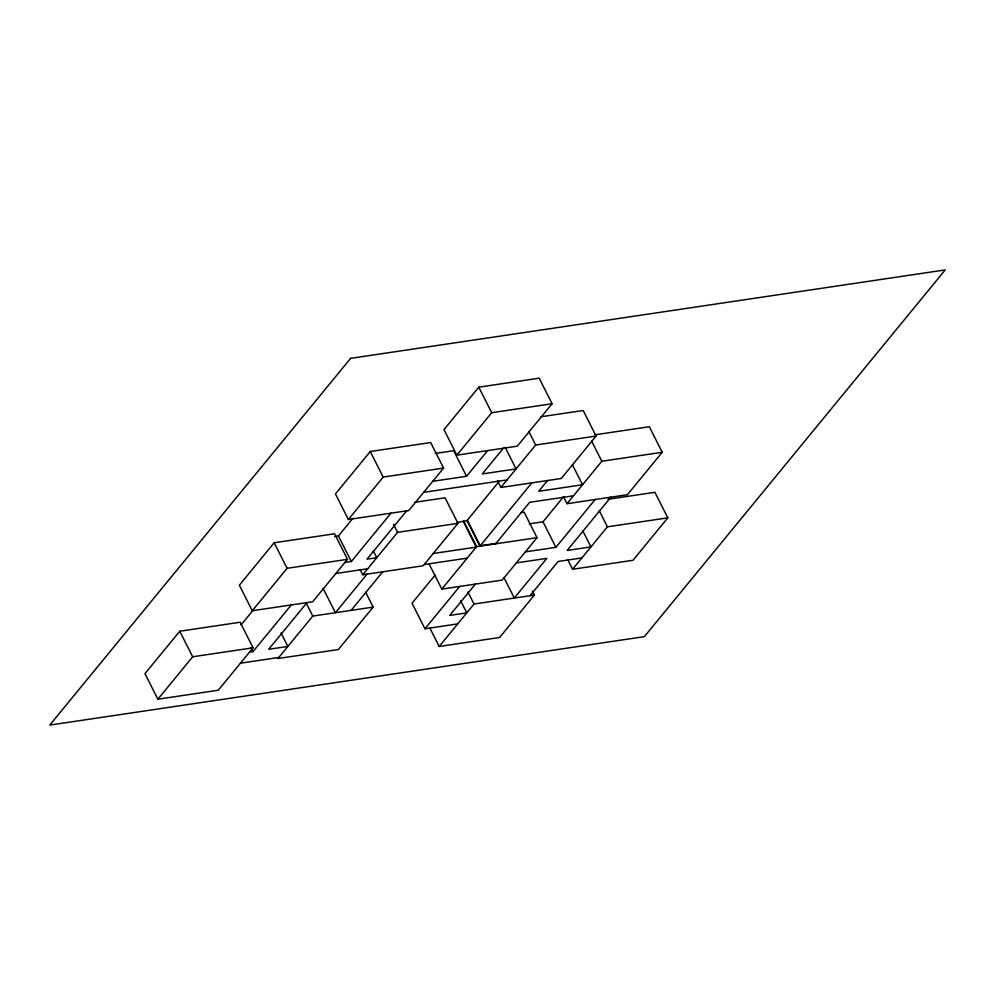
<?xml version="1.0" encoding="UTF-8"?>
<svg xmlns="http://www.w3.org/2000/svg" width="995" height="995" viewBox="0 0 995 995"><rect width="100%" height="100%" fill="white"/><g stroke="black" fill="none" stroke-linecap="round" stroke-linejoin="round"><path stroke-width="1.49" d="M179.772 631.228L144.959 673.665L157.869 699.211L218.266 690.231L253.078 647.795L240.181 622.248L179.772 631.228L192.682 656.775L157.869 699.211M274.172 542.76L239.36 585.197L252.27 610.743L312.666 601.764L347.479 559.327L334.569 533.78L274.172 542.76L287.082 568.307L252.27 610.743M370.277 451.519L335.464 493.955L348.362 519.502L408.771 510.522L443.583 468.085L430.673 442.539L370.277 451.519L383.187 477.065L348.362 519.502M241.064 624.885L252.854 610.52M334.569 536.529L338.412 535.957L352.914 518.271M249.509 652.148L252.991 651.625L291.299 604.935M478.794 387.167L443.981 429.604L456.879 455.15L517.288 446.17L552.101 403.734L539.19 378.187L478.794 387.167L491.704 412.714L456.879 455.15M307.007 602.597L268.7 649.287L287.853 646.439L281.063 632.994M344.904 562.449L351.322 561.503L390.973 513.171M373.162 607.099L312.766 616.079L277.953 658.516L338.35 649.536L373.162 607.099L365.687 592.311M406.669 510.833L367.018 559.165L376.744 557.722L373.349 550.994M360.041 569.389L362.765 574.774L397.577 532.337L457.974 523.345L445.063 497.798L414.865 502.288M367.055 574.127L335.402 612.721L323.176 588.518M351.098 610.383L382.764 571.789M432.738 481.306L466.568 476.269L487.649 450.573M503.358 448.235L482.264 473.943L516.082 468.906L505.211 447.389M457.974 523.345L423.161 565.782L362.765 574.774M457.19 522.487L467.016 520.609L499.353 481.194M497.463 480.734L500.858 487.463L535.671 445.026L596.08 436.046L583.169 410.5L540.894 416.781M435.201 574.998L412.042 603.231L424.952 628.778L457.712 623.902M428.895 563.543L441.792 589.09L476.617 546.653L537.014 537.673L524.104 512.126L521.044 512.574M531.865 482.849L479.926 546.155L467.016 520.609M424.952 628.778L459.69 586.428M495.622 543.83L529.676 502.313L573.493 495.796M547.561 480.51L538.73 491.281L582.535 484.764L572.349 464.59M596.08 436.046L561.267 478.483L500.858 487.463M475.399 584.09L449.703 615.407L466.767 612.87L460.648 600.769M429.691 627.658L439.193 646.476L474.006 604.04L534.402 595.06L532.375 591.03M529.253 523.83L543.009 521.79L563.605 496.679M537.014 537.673L502.201 580.11L441.792 589.09M563.618 496.978L567.013 503.694L601.826 461.257L662.222 452.277L649.312 426.731L594.96 434.815M525.348 551.877L555.906 547.337L595.147 499.515M530.012 595.719L558.096 561.478L581.888 557.934M610.843 497.177L567.15 550.446L590.93 546.902L582.784 530.77M534.402 595.06L499.589 637.496L439.193 646.476M662.222 452.277L627.41 494.714L567.013 503.694M567.834 559.849L572.598 569.264L607.41 526.828L667.807 517.848L654.897 492.301L608.094 499.254M667.807 517.848L632.994 560.284L572.598 569.264M491.704 412.714L552.101 403.734M435.213 453.471L453.658 450.723L466.568 476.269M383.187 477.065L443.583 468.085M423.683 492.338L507.027 479.938M287.082 568.307L347.479 559.327M495.97 543.407L480.274 545.733L467.364 520.186M433.235 553.506L476.232 547.113L463.334 521.567M335.862 573.493L367.702 568.754M424.181 564.538L467.177 558.145M516.305 562.909L546.864 558.369L514.303 598.045L504.117 577.884M192.682 656.775L253.078 647.795M240.454 663.18L278.799 657.471M591.639 441.096L601.826 461.257M599.264 510.696L607.41 526.828M528.88 431.581L535.671 445.026M543.009 521.79L555.906 547.337M463.707 521.106L476.617 546.653M467.899 591.938L474.006 604.04M393.498 524.265L397.577 532.337M338.412 535.957L351.322 561.503M305.975 602.634L312.766 616.079M250.951 647.596L252.991 651.625M350.613 358.362L49.75 725.094L644.387 636.638L945.25 269.906L350.613 358.362"/></g></svg>
